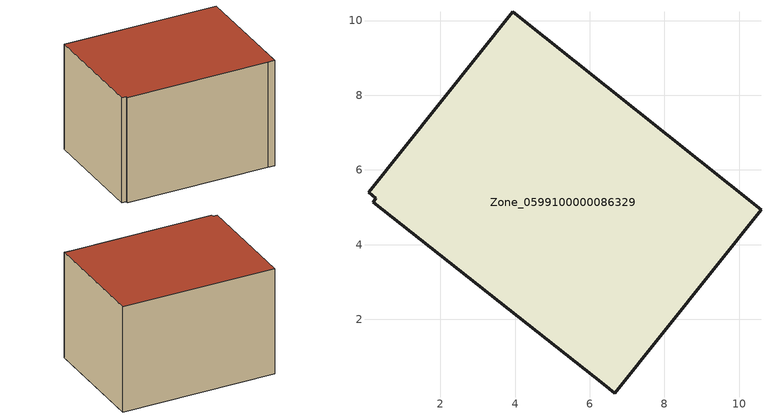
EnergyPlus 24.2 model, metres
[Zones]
Zone_0599100000086329
 floor ground (C_G): 3.94,10.23 10.59,4.94 6.67,0.03 6.38,0.27 0.2,5.14 0.27,5.24 0.08,5.4 z0.47
 wall outside (C_F): 10.59,4.94 3.94,10.23 0.08,5.4 0.27,5.24 0.2,5.14 6.38,0.27 6.67,0.03 10.59,4.94 z0.47:6.43
 roof outside (C_R): 6.67,0.03 10.59,4.94 3.94,10.23 0.08,5.4 0.27,5.24 0.2,5.14 6.38,0.27 z6.43
[BUILDING]
Pand.0599100000086329: North Axis=0; Terrain=City; Loads Convergence Tolerance Value=0.04; Temperature Convergence Tolerance Value=0.4; Solar Distribution=FullExterior; Maximum Number of Warmup Days=25; Minimum Number of Warmup Days=1
[Site:Location]
Rotterdam.The.Hague.AP_ZH_NLD Design_Conditions: Latitude=51.96; Longitude=4.45; Time Zone=1; Elevation=-4.5
[SITE:GROUNDTEMPERATURE:BUILDINGSURFACE]
18, 18, 18, 18, 18, 18, 18, 18, 18, 18, 18, 18
[MATERIAL] Thermal Absorptance=0.9; Solar Absorptance=0.7; Visible Absorptance=0.7
Name | Roughness | Thickness | Conductivity | Density | Specific Heat
G.TC.1946-1964 | MediumSmooth | 0.15 | 1 | 540 | 1210
F.TC.1946-1964 | Rough | 0.3 | 0.857143 | 1920 | 840
R.TC.1946-1964 | MediumRough | 0.2 | 0.235294 | 1500 | 1000
[CONSTRUCTION]
C_G: G.TC.1946-1964
C_F: F.TC.1946-1964
C_R: R.TC.1946-1964
[ZONE]
Zone_0599100000086329: Type=1; Multiplier=1; Ceiling Height=Autocalculate; Volume=Autocalculate; Floor Area=autocalculate; Part of Total Floor Area=Yes
[ZONEINFILTRATION:DESIGNFLOWRATE]
Infil_Zone_0599100000086329: Zone or ZoneList or Space or SpaceList=Zone_0599100000086329; Schedule=AlwaysOn; Design Flow Rate Calculation Method=Flow/Area; Flow Rate per Floor Area=0.003; Constant Term Coefficient=1; Temperature Term Coefficient=0; Velocity Term Coefficient=0; Velocity Squared Term Coefficient=0
[HVACTEMPLATE:ZONE:IDEALLOADSAIRSYSTEM]
Zone_0599100000086329: Maximum Heating Supply Air Temperature=50; Minimum Cooling Supply Air Temperature=13; Maximum Heating Supply Air Humidity Ratio=0.0156; Minimum Cooling Supply Air Humidity Ratio=0.0077; Heating Limit=NoLimit; Cooling Limit=NoLimit; Dehumidification Control Type=ConstantSensibleHeatRatio; Cooling Sensible Heat Ratio=0.7; Dehumidification Setpoint=60; Humidification Control Type=None; Humidification Setpoint=30; Outdoor Air Method=None; Outdoor Air Flow Rate per Person=0.00944; Outdoor Air Flow Rate per Zone Floor Area=0; Outdoor Air Flow Rate per Zone=0; Demand Controlled Ventilation Type=None; Outdoor Air Economizer Type=NoEconomizer; Heat Recovery Type=None; Sensible Heat Recovery Effectiveness=0.7; Latent Heat Recovery Effectiveness=0.65
[ZONECONTROL:THERMOSTAT]
ThermostatControl_Zone_0599100000086329: Zone or ZoneList=Zone_0599100000086329; Control Type Schedule=DualSetpointControlType; Control 1=Thermostat_Zone_0599100000086329; Temperature Difference Between Cutout And Setpoint=0
[THERMOSTATSETPOINT:DUALSETPOINT]
Thermostat_Zone_0599100000086329: Heating Setpoint Temperature Schedule=HeatingSetpoint_Zone_0599100000086329; Cooling Setpoint Temperature Schedule=CoolingSetpoint_Zone_0599100000086329
[SCHEDULE:COMPACT]
HeatingSetpoint_Zone_0599100000086329: Through: 12/31, For: AllDays, Until: 24:00, 21
CoolingSetpoint_Zone_0599100000086329: Through: 12/31, For: AllDays, Until: 24:00, 24
DualSetpointControlType: Through: 12/31, For: AllDays, Until: 24:00, 4
AlwaysOn: Through: 12/31, For: AllDays, Until: 24:00, 1
